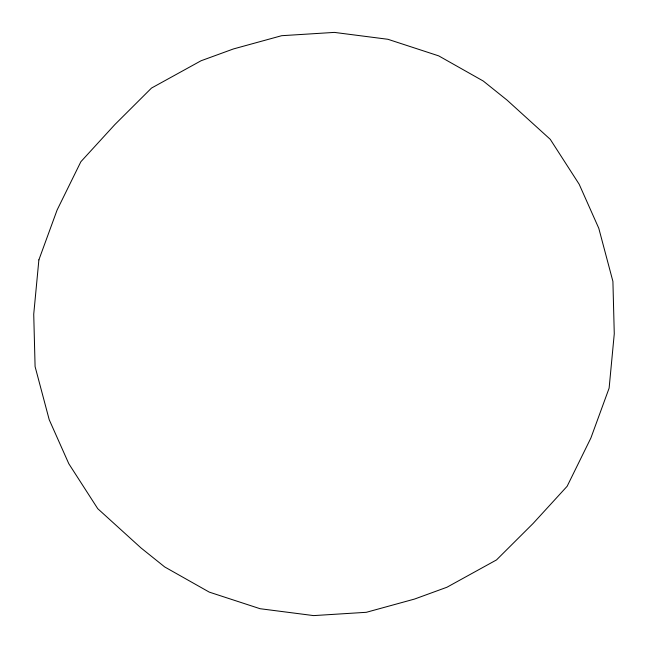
<?xml version="1.0" encoding="UTF-8"?>
<svg xmlns="http://www.w3.org/2000/svg" width="648" height="648" viewBox="0 0 648 648"><rect width="100%" height="100%" fill="white"/><g stroke="black" fill="none" stroke-linecap="round" stroke-linejoin="round"><path stroke-width="0.97" d="M38.88 259.864L33.728 314.191L35.089 366.598L49.216 419.718L68.809 463.733L97.751 508.688L140.981 547.916L164.722 566.96L209.288 592.126L260.083 608.715L313.648 615.6L366.331 612.303L414.542 599.06L446.95 587.234L496.498 559.929L533.158 523.406L567.138 486.275L590.879 438.024L609.12 388.136L614.272 333.809L612.911 281.402L598.784 228.282L579.191 184.267L550.249 139.312L507.02 100.084L483.278 81.041L438.712 55.874L387.917 39.285L334.352 32.4L281.669 35.697L233.458 48.94L201.05 60.766L151.502 88.071L114.842 124.594L80.862 161.725L57.121 209.976L38.88 259.864"/></g></svg>
